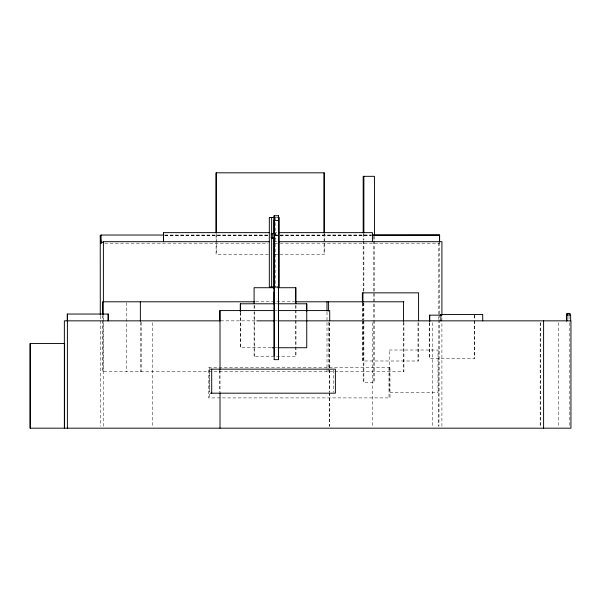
<?xml version="1.0" encoding="UTF-8"?>
<svg xmlns="http://www.w3.org/2000/svg" width="601" height="601" viewBox="0 0 601 601"><rect width="100%" height="100%" fill="white"/><g stroke="black" fill="none" stroke-linecap="round" stroke-linejoin="round"><path stroke-width="0.45" stroke-dasharray="3 2.25" d="M103.395 426.297L103.395 315.713M441.915 426.297L441.915 316.652M439.316 314.556L438.865 426.297L438.813 320.633M439.293 313.797L439.564 242.541M164.929 235.442L268.046 235.291M274.604 235.284L279.292 235.276M280.231 235.276L371.163 235.141M274.942 217.479L277.564 217.479M274.965 232.64L276.866 232.64M274.86 233.534L275.912 233.534L275.912 238.176L274.116 238.176M164.839 235.044L267.986 235.044M274.552 235.044L279.24 235.044M280.179 235.044L371.14 235.044M164.952 235.532L268.099 235.532M274.665 235.532L279.352 235.532M280.291 235.532L371.253 235.532M274.965 241.685L276.881 241.685M104.829 243.187L267.993 243.187M274.559 243.187L279.247 243.187M280.186 243.187L439.601 243.187M268.362 254.493L216.09 254.493L216.09 233.842M274.747 254.493L324.224 254.493L324.224 233.842M274.942 286.887L277.564 286.887M274.852 287.714L277.609 287.714M255.718 301.792L294.22 301.792M274.935 303.79L276.836 303.79M275.13 310.582L277.204 310.582M220.65 320.844L256.244 320.844M274.567 320.844L277.377 320.844M271.231 347.731L240.347 347.731L240.347 312.204M274.935 347.731L276.836 347.731M389.185 350.007L438.016 350.007L438.016 392.618L389.185 392.618L389.2 350.007M438.775 243.014L438.805 319.694M100.284 315.961L100.292 319.694M100.292 320.633L100.337 426.304M569.808 322.707L569.808 426.304M569.042 316.194L569.042 319.912M558.231 322.707L558.231 426.304M540.697 322.707L540.697 426.304M540.171 322.707L540.171 426.304M474.505 315.157L474.505 319.785M474.505 320.709L474.505 358.624L429.632 358.624L429.632 322.557M474.444 315.157L474.444 319.785M474.444 320.709L474.444 358.624M432.773 322.707L432.773 426.304M429.692 322.557L429.692 358.624M418.581 322.714L418.581 360.991L362.365 360.991L362.365 320.851M418.003 322.714L418.003 360.991M403.917 322.286L403.917 371.651L102.824 371.651L102.824 315.765M403.519 322.286L403.519 371.651M389.012 367.699L389.012 397.907M374.446 236.253L374.446 240.002M374.446 240.941L374.446 319.589M374.446 320.528L374.446 382.326L363.184 382.326L363.184 320.528M373.747 236.253L373.747 240.002M373.747 240.941L373.747 319.589M373.747 320.528L373.747 382.326M372.387 322.707L372.387 426.304M363.875 233.451L363.875 240.002M363.875 240.941L363.875 291.5M363.875 302.739L363.875 319.589M363.875 320.528L363.875 382.326M363.184 233.451L363.184 240.002M363.184 240.941L363.184 291.5M363.184 302.739L363.184 319.589M362.944 303.114L362.944 319.912M362.944 320.851L362.944 360.991M362.365 303.114L362.365 319.912M333.457 370.081L333.457 392.258M329.716 322.714L329.716 391.777M329.716 392.708L329.716 426.304M329.513 322.714L329.513 391.777M329.513 392.708L329.513 426.304M328.597 322.286L328.597 367.925M328.597 368.856L328.597 371.651M327.004 312.039L327.004 367.925M327.004 368.856L327.004 371.651M324.097 233.842L324.097 254.493M295.993 305.398L295.993 309.117M295.993 310.048L295.993 356.573L254.095 356.573L254.095 311.911M295.452 305.398L295.452 309.117M295.452 310.048L295.452 356.573M275.175 217.479L275.175 286.887M254.636 305.398L254.636 310.98M254.636 311.911L254.636 356.573M254.095 305.398L254.095 310.98M240.385 312.204L240.385 347.731M220.011 370.314L220.011 391.777M219.816 370.314L219.816 391.777M216.217 233.842L216.217 254.493M209.772 370.081L209.772 392.258M209.411 367.699L209.411 397.907M152.271 322.707L152.271 426.304M141.205 322.286L141.205 371.651M140.349 322.286L140.349 371.651M126.383 302.724L126.383 371.651M102.996 315.765L102.996 371.651M389.989 367.699L208.434 367.699L208.434 397.907L389.989 397.907L389.989 367.699"/><path stroke-width="0.9" d="M103.395 301.657L103.402 241.685L269.376 241.685M274.124 355.92L274.146 215.744L278.526 215.744L278.563 359.653L274.124 359.653M441.915 314.781L441.923 241.685L278.744 241.685M439.564 241.602L439.594 235.044L372.072 235.044M274.116 234.255L274.146 215.744M278.496 288.533L278.526 215.744L278.563 359.653L278.563 355.912M163.9 235.044L101.073 235.044L100.247 235.532L101.081 243.187L103.402 241.685M372.094 235.141L439.594 235.044L439.601 242.286M274.296 217.479L269.316 217.479L269.316 286.887L274.296 286.887M277.797 217.479L279.262 217.479L279.262 286.887L277.797 286.887M274.116 220.214L278.541 220.582M163.487 232.64L163.487 241.685L163.457 232.64L269.368 232.64M278.714 232.64L372.447 232.64L372.417 241.685M274.116 233.534L271.254 233.534L271.254 238.176L274.116 238.176M274.311 287.714L254.095 287.714L254.095 303.535M277.609 287.714L295.993 287.714L295.993 303.535M254.786 301.792L102.824 301.792L102.824 314.834M295.114 301.792L403.917 301.792M274.033 303.79L240.347 303.79L240.347 311.273M277.775 303.79L306.75 303.79L306.75 347.731L277.775 347.731M274.394 310.582L219.816 310.582L219.816 320.851M278.143 310.582L329.716 310.582L329.716 320.851M440.864 314.556L482.746 314.556M441.825 315.157L429.632 315.157L429.632 321.633M220.199 320.844L64.36 320.844L64.36 428.175M256.755 320.844L274.567 320.844M278.316 320.844L570.95 320.844L570.95 428.175L30.05 428.175L30.05 343.554L64.585 343.554L64.585 428.175M272.163 347.731L274.033 347.731M210.41 369.157L335.388 369.157L335.388 393.182L210.41 393.182M278.488 220.214L278.563 351.232M101.073 235.044L101.081 243.187M100.247 235.532L100.284 315.022M570.657 320.844L570.657 315.022L566.503 315.022L566.503 320.844M570.033 315.27L570.033 313.406L566.69 313.406L566.69 320.844M567.682 313.406L567.682 315.27M566.856 315.022L566.856 320.844M543.597 320.844L543.597 428.175M482.671 314.556L482.746 320.844M440.939 314.556L440.864 320.844M429.692 315.157L429.692 321.633M418.581 320.851L418.581 292.845L362.365 292.845L362.365 302.183M403.519 301.792L403.519 321.355M374.446 235.322L374.446 176.333L363.184 176.333L363.184 232.512M363.875 176.333L363.875 232.512M362.944 292.845L362.944 302.183M328.597 301.792L328.597 311.108M327.004 301.792L327.004 311.108M324.224 232.903L324.224 172.825L216.09 172.825L216.09 232.903M324.097 172.825L324.097 232.903M306.713 303.79L306.713 311.273M295.452 287.714L295.452 303.535M278.496 296.015L278.496 303.505M274.169 220.582L274.191 359.653M274.116 237.996L274.116 288.533M274.124 292.274L274.124 303.505M272.313 233.534L272.313 238.176M271.644 217.479L271.644 234.367M271.644 238.116L271.644 286.887M240.385 303.79L240.385 311.273M220.011 310.582L220.011 369.382M220.011 392.708L220.011 428.175M216.217 172.825L216.217 232.903M211.695 369.157L211.695 393.182M140.349 301.792L140.349 321.355M108.263 320.844L108.263 314.045L67.289 314.045L67.289 320.844M108.157 314.045L108.157 320.844M102.996 301.792L102.996 314.834M67.395 314.045L67.402 428.175M30.275 343.554L30.275 428.175"/></g></svg>
